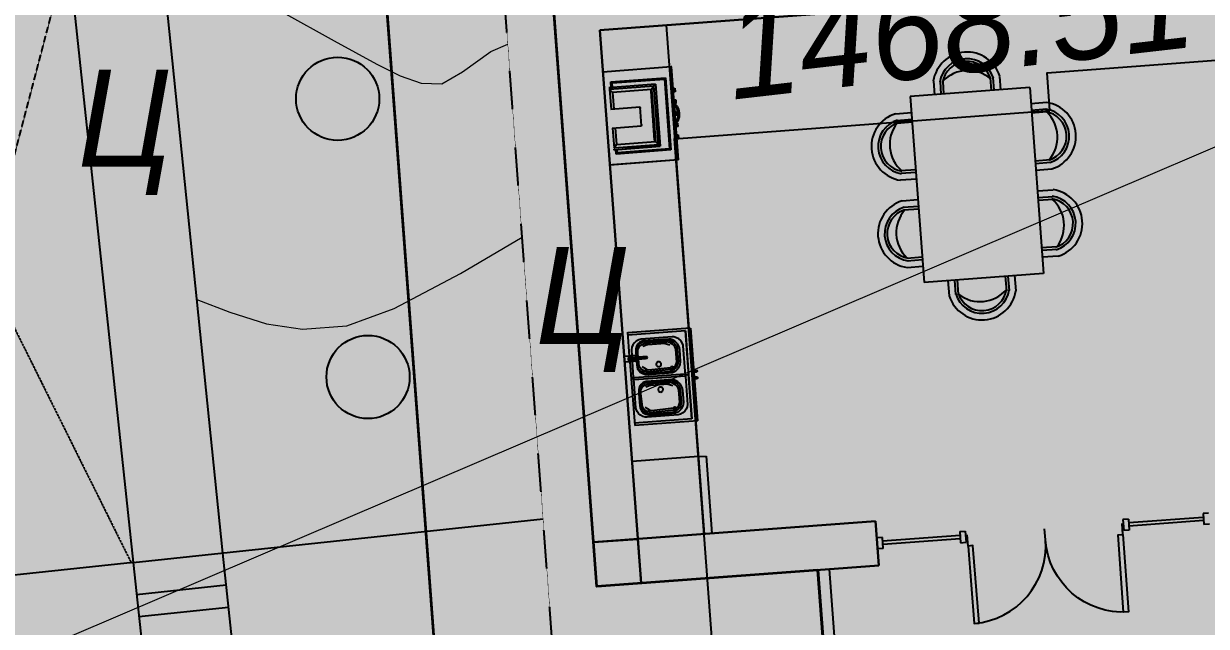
# Model space of a CAD drawing. Header units: millimetres. Extents: x 474337 to 1180020, y 4124662 to 4776603.
# Drawn here: x 732089 to 742755, y 4305724 to 4311157 of the extents above; entities that cross this region are included whole.
import ezdxf

# ---------------------------------------------------------------- set-up
doc = ezdxf.new("R2010")
doc.units = ezdxf.units.MM
doc.header["$PDMODE"] = 32
doc.header["$PDSIZE"] = 0.33
for name, pattern in [('Д_ТРОТ_ТРУБА', [3, 1.5, -1.5]), ('ДОРОГИ_СТРОЯЩ', [9, 8, -1]), ('НАВЕС_ОПОРЫ', [3, 2, -1])]:
    doc.linetypes.add(name, pattern=pattern)
for name, color, linetype in [('(004) Точки рельефа', 7, 'Continuous'), ('(007) Здания', 7, 'Continuous'), ('(025) Дорога', 7, 'Continuous'), ('(031) Горизонтали', 42, 'Continuous'), ('(038) Деревья', 7, 'Continuous'), ('Furniture', 43, 'Continuous')]:
    doc.layers.add(name, color=color, linetype=linetype)
doc.styles.add('BM-431', font='')
doc.styles.add('D-431', font='')
doc.styles.get('BM-431').set_extended_font_data('Bm431', italic=True)
doc.styles.get('D-431').set_extended_font_data('D431', italic=True)
doc.linetypes.add('FENCELINE1', pattern='A,0.25,-0.1,[133,ltypeshp.shx,S=0.1,R=0,X=-0.1,Y=0],-0.1,1', length=1.45)

# ---------------------------------------------------------------- blocks, each defined once
blk = doc.blocks.new('d')
at = {"layer": '(038) Деревья'}
blk.add_ellipse((0, 0), major_axis=(0.265, 0.265), ratio=1, start_param=5.497787, end_param=11.780972, dxfattribs=at)
blk = doc.blocks.new('5261')
for p, q in [((-218216, -131227), (-218216, -131348)), ((-218156, -131234), (-218156, -131348)), ((-218132, -131234), (-218132, -131348)), ((-217700, -131348), (-217700, -131234)), ((-217676, -131348), (-217676, -131234)), ((-217616, -131348), (-217616, -131227)), ((-217354, -131348), (-218434, -131348)), ((-218434, -131348), (-218434, -133028)), ((-217354, -131348), (-217354, -133028)), ((-218578, -131494), (-218434, -131494)), ((-217210, -131494), (-217354, -131494)), ((-218571, -131554), (-218434, -131554)), ((-218571, -131578), (-218434, -131578)), ((-217217, -131554), (-217354, -131554)), ((-217217, -131578), (-217354, -131578)), ((-218434, -132010), (-218571, -132010)), ((-218434, -132034), (-218571, -132034)), ((-217354, -132010), (-217217, -132010)), ((-217354, -132034), (-217217, -132034)), ((-218434, -132094), (-218578, -132094)), ((-217354, -132094), (-217210, -132094)), ((-218434, -132282), (-218578, -132282)), ((-218434, -132342), (-218571, -132342)), ((-218434, -132366), (-218571, -132366)), ((-217354, -132282), (-217210, -132282)), ((-217354, -132342), (-217217, -132342)), ((-217354, -132366), (-217217, -132366)), ((-218578, -132882), (-218434, -132882)), ((-218571, -132798), (-218434, -132798)), ((-218571, -132822), (-218434, -132822)), ((-217217, -132798), (-217354, -132798)), ((-217217, -132822), (-217354, -132822)), ((-217210, -132882), (-217354, -132882)), ((-217354, -133028), (-218434, -133028)), ((-218216, -133166), (-218216, -133028)), ((-218156, -133159), (-218156, -133028)), ((-218132, -133159), (-218132, -133028)), ((-217700, -133028), (-217700, -133159)), ((-217676, -133028), (-217676, -133159)), ((-217616, -133028), (-217616, -133166))]:
    blk.add_line(p, q)
for centre, radius, start, end in [((-217916, -131294), 308, 12.6804, 167.3196), ((-217916, -131294), 248, 12.6804, 167.3196), ((-217916, -131294), 224, 12.6804, 167.3196), ((-217921, -131466), 314, 44.7674, 132.222), ((-218510, -131794), 308, 102.6804, 257.3196), ((-217278, -131794), 308, 282.6804, 77.3196), ((-218510, -131794), 248, 102.6804, 257.3196), ((-218510, -131794), 224, 102.6804, 257.3196), ((-218338, -131789), 314, 137.778, 225.2326), ((-217278, -131794), 224, 282.6804, 77.3196), ((-217450, -131789), 314, 314.7674, 42.222), ((-217278, -131794), 248, 282.6804, 77.3196), ((-218510, -132582), 308, 102.6804, 257.3196), ((-218510, -132582), 248, 102.6804, 257.3196), ((-218510, -132582), 224, 102.6804, 257.3196), ((-218338, -132587), 314, 134.7674, 222.222), ((-217450, -132587), 314, 317.778, 45.2326), ((-217278, -132582), 224, 282.6804, 77.3196), ((-217278, -132582), 248, 282.6804, 77.3196), ((-217278, -132582), 308, 282.6804, 77.3196), ((-217916, -133098), 308, 192.6804, 347.3196), ((-217916, -133098), 248, 192.6804, 347.3196), ((-217916, -133098), 224, 192.6804, 347.3196), ((-217921, -132926), 314, 227.778, 315.2326)]:
    blk.add_arc(centre, radius, start, end)
blk = doc.blocks.new('KN')
for p, q in [((17419, 24753), (17392, 24743)), ((17452, 24757), (17419, 24753)), ((17452, 24746), (17427, 24743)), ((17485, 24753), (17452, 24757)), ((17477, 24743), (17452, 24746)), ((17512, 24743), (17485, 24753)), ((17031, 24717), (17031, 24718)), ((17032, 24717), (17032, 24712)), ((17032, 24712), (17032, 24095)), ((17126, 24158), (17126, 24653)), ((17126, 24653), (17778, 24653)), ((17136, 24169), (17136, 24642)), ((17136, 24642), (17768, 24642)), ((17226, 24718), (17226, 24730)), ((17226, 24730), (17258, 24730)), ((17231, 24730), (17231, 24718)), ((17242, 24730), (17242, 24718)), ((17253, 24730), (17253, 24718)), ((17258, 24730), (17258, 24718)), ((17331, 24718), (17331, 24730)), ((17331, 24730), (17363, 24730)), ((17336, 24730), (17336, 24718)), ((17347, 24730), (17347, 24718)), ((17358, 24730), (17358, 24718)), ((17363, 24730), (17363, 24718)), ((17375, 24728), (17372, 24718)), ((17392, 24743), (17375, 24728)), ((17390, 24725), (17386, 24718)), ((17405, 24736), (17390, 24725)), ((17427, 24743), (17405, 24736)), ((17436, 24718), (17436, 24730)), ((17436, 24730), (17468, 24730)), ((17441, 24730), (17441, 24718)), ((17452, 24730), (17452, 24718)), ((17463, 24730), (17463, 24718)), ((17468, 24730), (17468, 24718)), ((17499, 24736), (17477, 24743)), ((17515, 24725), (17499, 24736)), ((17530, 24728), (17512, 24743)), ((17519, 24718), (17515, 24725)), ((17530, 24728), (17532, 24718)), ((17542, 24718), (17542, 24730)), ((17542, 24730), (17573, 24730)), ((17546, 24730), (17546, 24718)), ((17557, 24730), (17557, 24718)), ((17569, 24730), (17569, 24718)), ((17573, 24730), (17573, 24718)), ((17647, 24718), (17647, 24730)), ((17647, 24730), (17679, 24730)), ((17652, 24730), (17652, 24718)), ((17663, 24730), (17663, 24718)), ((17674, 24730), (17674, 24718)), ((17679, 24730), (17679, 24718)), ((17768, 24642), (17768, 24169)), ((17778, 24653), (17778, 24158)), ((17873, 24714), (17873, 24095)), ((17873, 24712), (17873, 24119)), ((17177, 24558), (17177, 24138)), ((17190, 24544), (17177, 24558)), ((17177, 24558), (17737, 24558)), ((17190, 24143), (17190, 24544)), ((17190, 24544), (17222, 24520)), ((17724, 24544), (17190, 24544)), ((17692, 24520), (17724, 24544)), ((17737, 24558), (17724, 24544)), ((17724, 24544), (17724, 24143)), ((17737, 24139), (17737, 24558)), ((17737, 24558), (17737, 24240)), ((17222, 24520), (17222, 24167)), ((17235, 24514), (17222, 24520)), ((17222, 24520), (17692, 24520)), ((17678, 24514), (17235, 24514)), ((17692, 24520), (17678, 24514)), ((17692, 24167), (17692, 24520)), ((17387, 24412), (17373, 24402)), ((17373, 24402), (17373, 24139)), ((17373, 24402), (17542, 24402)), ((17542, 24402), (17528, 24412)), ((17542, 24139), (17542, 24402)), ((17177, 24158), (17126, 24158)), ((17177, 24169), (17136, 24169)), ((17177, 24139), (17181, 24142)), ((17188, 24142), (17190, 24143)), ((17222, 24167), (17190, 24143)), ((17190, 24143), (17373, 24143)), ((17222, 24167), (17373, 24167)), ((17542, 24167), (17692, 24167)), ((17542, 24143), (17724, 24143)), ((17724, 24143), (17692, 24167)), ((17724, 24143), (17726, 24142)), ((17733, 24142), (17737, 24139)), ((17768, 24169), (17737, 24169)), ((17778, 24158), (17737, 24158))]:
    blk.add_line(p, q)
blk.add_lwpolyline([(17873, 24714), (17032, 24714)])
blk = doc.blocks.new('KB5K7J')
for p, q in [((19599, 24714), (18763, 24714)), ((18763, 24707), (18763, 24143)), ((18783, 24662), (18783, 24143)), ((18783, 24662), (19181, 24662)), ((19190, 24662), (18783, 24662)), ((19141, 24735), (19143, 24738)), ((19142, 24732), (19141, 24735)), ((19142, 24723), (19142, 24732)), ((19142, 24723), (19144, 24725)), ((19143, 24714), (19142, 24723)), ((19143, 24738), (19146, 24740)), ((19144, 24725), (19143, 24734)), ((19147, 24726), (19144, 24725)), ((19144, 24725), (19144, 24714)), ((19146, 24740), (19151, 24740)), ((19147, 24714), (19147, 24726)), ((19151, 24740), (19155, 24740)), ((19151, 24726), (19151, 24714)), ((19154, 24714), (19155, 24726)), ((19155, 24740), (19159, 24738)), ((19155, 24726), (19158, 24725)), ((19158, 24725), (19157, 24714)), ((19158, 24725), (19158, 24734)), ((19159, 24723), (19158, 24725)), ((19159, 24723), (19158, 24714)), ((19159, 24738), (19160, 24735)), ((19160, 24732), (19159, 24723)), ((19160, 24735), (19160, 24732)), ((19578, 24662), (19171, 24662)), ((19180, 24662), (19578, 24662)), ((19181, 24662), (19181, 24630)), ((19203, 24735), (19204, 24738)), ((19203, 24732), (19203, 24735)), ((19204, 24723), (19203, 24732)), ((19204, 24738), (19207, 24740)), ((19205, 24725), (19204, 24734)), ((19204, 24723), (19205, 24725)), ((19204, 24714), (19204, 24723)), ((19208, 24726), (19205, 24725)), ((19205, 24725), (19205, 24714)), ((19207, 24740), (19212, 24740)), ((19208, 24714), (19208, 24726)), ((19212, 24740), (19216, 24740)), ((19212, 24726), (19212, 24714)), ((19215, 24714), (19216, 24726)), ((19216, 24740), (19220, 24738)), ((19216, 24726), (19219, 24725)), ((19219, 24725), (19218, 24714)), ((19219, 24725), (19220, 24734)), ((19220, 24723), (19219, 24725)), ((19220, 24723), (19219, 24714)), ((19220, 24738), (19221, 24735)), ((19221, 24732), (19220, 24723)), ((19221, 24735), (19221, 24732)), ((19578, 24662), (19578, 24143)), ((19599, 24714), (19599, 24143)), ((18830, 24555), (18828, 24540)), ((18828, 24540), (18828, 24259)), ((18838, 24578), (18830, 24555)), ((18851, 24598), (18838, 24578)), ((18867, 24614), (18851, 24598)), ((18855, 24540), (18852, 24532)), ((18859, 24547), (18855, 24540)), ((18869, 24561), (18859, 24547)), ((18887, 24626), (18867, 24614)), ((18893, 24583), (18869, 24561)), ((18883, 24550), (18869, 24531)), ((18894, 24538), (18878, 24515)), ((18889, 24555), (18883, 24550)), ((18909, 24632), (18887, 24626)), ((18894, 24560), (18889, 24555)), ((18922, 24596), (18893, 24583)), ((18901, 24565), (18894, 24560)), ((18916, 24556), (18894, 24538)), ((18907, 24569), (18901, 24565)), ((18914, 24572), (18907, 24569)), ((18916, 24633), (18909, 24632)), ((18935, 24579), (18914, 24572)), ((19181, 24633), (18916, 24633)), ((18942, 24565), (18916, 24556)), ((18929, 24598), (18922, 24596)), ((18949, 24599), (18929, 24598)), ((18943, 24580), (18935, 24579)), ((19057, 24564), (18942, 24565)), ((19050, 24580), (18943, 24580)), ((19055, 24599), (18949, 24599)), ((19072, 24576), (19050, 24580)), ((19086, 24592), (19055, 24599)), ((19083, 24553), (19057, 24564)), ((19093, 24566), (19072, 24576)), ((19104, 24534), (19083, 24553)), ((19114, 24574), (19086, 24592)), ((19105, 24557), (19093, 24566)), ((19104, 24534), (19094, 24515)), ((19119, 24509), (19104, 24534)), ((19120, 24539), (19105, 24557)), ((19135, 24548), (19114, 24574)), ((19131, 24518), (19120, 24539)), ((19147, 24517), (19135, 24548)), ((19171, 24630), (19171, 24169)), ((19180, 24633), (19194, 24633)), ((19190, 24630), (19190, 24169)), ((19194, 24633), (19445, 24633)), ((19222, 24540), (19219, 24532)), ((19226, 24547), (19222, 24540)), ((19236, 24561), (19226, 24547)), ((19231, 24554), (19231, 24554)), ((19260, 24583), (19236, 24561)), ((19250, 24550), (19236, 24531)), ((19261, 24538), (19245, 24515)), ((19256, 24555), (19250, 24550)), ((19262, 24560), (19256, 24555)), ((19289, 24596), (19260, 24583)), ((19284, 24556), (19261, 24538)), ((19268, 24565), (19262, 24560)), ((19274, 24569), (19268, 24565)), ((19281, 24572), (19274, 24569)), ((19303, 24579), (19281, 24572)), ((19310, 24565), (19284, 24556)), ((19297, 24598), (19289, 24596)), ((19316, 24599), (19297, 24598)), ((19310, 24580), (19303, 24579)), ((19417, 24580), (19310, 24580)), ((19424, 24564), (19310, 24565)), ((19422, 24599), (19316, 24599)), ((19439, 24576), (19417, 24580)), ((19454, 24592), (19422, 24599)), ((19450, 24553), (19424, 24564)), ((19460, 24566), (19439, 24576)), ((19445, 24633), (19467, 24628)), ((19472, 24534), (19450, 24553)), ((19481, 24574), (19454, 24592)), ((19472, 24557), (19460, 24566)), ((19472, 24534), (19461, 24515)), ((19467, 24628), (19487, 24618)), ((19488, 24539), (19472, 24557)), ((19486, 24509), (19472, 24534)), ((19502, 24548), (19481, 24574)), ((19487, 24618), (19505, 24603)), ((19498, 24518), (19488, 24539)), ((19514, 24517), (19502, 24548)), ((19505, 24603), (19519, 24584)), ((19519, 24584), (19529, 24563)), ((19529, 24563), (19533, 24540)), ((19533, 24540), (19533, 24259)), ((18845, 24508), (18844, 24367)), ((18849, 24524), (18845, 24508)), ((18852, 24532), (18849, 24524)), ((18860, 24510), (18855, 24487)), ((18855, 24487), (18855, 24412)), ((18869, 24531), (18860, 24510)), ((18869, 24487), (18867, 24291)), ((18878, 24515), (18869, 24487)), ((18869, 24487), (18884, 24471)), ((18884, 24471), (18899, 24514)), ((18884, 24471), (18884, 24315)), ((19094, 24515), (19090, 24520)), ((19094, 24515), (19098, 24509)), ((19098, 24509), (19101, 24503)), ((19101, 24503), (19119, 24509)), ((19109, 24308), (19101, 24503)), ((19124, 24291), (19119, 24509)), ((19137, 24495), (19131, 24518)), ((19138, 24487), (19137, 24495)), ((19138, 24291), (19138, 24487)), ((19149, 24334), (19147, 24517)), ((19212, 24508), (19211, 24367)), ((19216, 24524), (19212, 24508)), ((19219, 24532), (19216, 24524)), ((19227, 24510), (19222, 24487)), ((19222, 24487), (19222, 24412)), ((19236, 24531), (19227, 24510)), ((19236, 24487), (19235, 24291)), ((19245, 24515), (19236, 24487)), ((19236, 24487), (19251, 24471)), ((19251, 24471), (19267, 24514)), ((19251, 24471), (19251, 24315)), ((19461, 24515), (19457, 24520)), ((19461, 24515), (19465, 24509)), ((19465, 24509), (19468, 24503)), ((19468, 24503), (19486, 24509)), ((19476, 24308), (19468, 24503)), ((19492, 24291), (19486, 24509)), ((19504, 24495), (19498, 24518)), ((19505, 24487), (19504, 24495)), ((19505, 24291), (19505, 24487)), ((19516, 24334), (19514, 24517)), ((18844, 24367), (18844, 24274)), ((18855, 24412), (18854, 24291)), ((19046, 24412), (19043, 24406)), ((19043, 24406), (19043, 24400)), ((19043, 24400), (19043, 24394)), ((19043, 24394), (19046, 24388)), ((19049, 24417), (19046, 24412)), ((19046, 24388), (19049, 24384)), ((19054, 24420), (19049, 24417)), ((19049, 24384), (19054, 24380)), ((19059, 24423), (19054, 24420)), ((19054, 24380), (19059, 24377)), ((19065, 24423), (19059, 24423)), ((19059, 24377), (19065, 24377)), ((19070, 24423), (19065, 24423)), ((19065, 24377), (19070, 24377)), ((19076, 24420), (19070, 24423)), ((19070, 24377), (19076, 24380)), ((19080, 24417), (19076, 24420)), ((19076, 24380), (19080, 24384)), ((19084, 24412), (19080, 24417)), ((19080, 24384), (19084, 24388)), ((19086, 24406), (19084, 24412)), ((19084, 24388), (19086, 24394)), ((19087, 24400), (19086, 24406)), ((19086, 24394), (19087, 24400)), ((19149, 24301), (19149, 24334)), ((19211, 24343), (19210, 24345)), ((19211, 24367), (19212, 24274)), ((19222, 24412), (19221, 24291)), ((19273, 24406), (19272, 24400)), ((19272, 24400), (19273, 24394)), ((19275, 24412), (19273, 24406)), ((19273, 24394), (19275, 24388)), ((19278, 24417), (19275, 24412)), ((19275, 24388), (19278, 24384)), ((19283, 24420), (19278, 24417)), ((19278, 24384), (19283, 24380)), ((19288, 24423), (19283, 24420)), ((19283, 24380), (19288, 24377)), ((19294, 24423), (19288, 24423)), ((19288, 24377), (19294, 24377)), ((19300, 24423), (19294, 24423)), ((19294, 24377), (19300, 24377)), ((19305, 24420), (19300, 24423)), ((19300, 24377), (19305, 24380)), ((19310, 24417), (19305, 24420)), ((19305, 24380), (19310, 24384)), ((19313, 24412), (19310, 24417)), ((19310, 24384), (19313, 24388)), ((19315, 24406), (19313, 24412)), ((19313, 24388), (19315, 24394)), ((19316, 24400), (19315, 24406)), ((19315, 24394), (19316, 24400)), ((19516, 24301), (19516, 24334)), ((18828, 24259), (18833, 24236)), ((18833, 24236), (18843, 24214)), ((18843, 24214), (18856, 24196)), ((18844, 24274), (18853, 24249)), ((18853, 24249), (18857, 24241)), ((18854, 24291), (18855, 24274)), ((18855, 24274), (18860, 24258)), ((18857, 24241), (18868, 24227)), ((18860, 24258), (18867, 24243)), ((18867, 24291), (18883, 24308)), ((18875, 24261), (18867, 24291)), ((18867, 24243), (18877, 24230)), ((18868, 24227), (18888, 24211)), ((18894, 24237), (18875, 24261)), ((18877, 24230), (18890, 24220)), ((18884, 24315), (18883, 24308)), ((18883, 24308), (18894, 24268)), ((18890, 24220), (18896, 24215)), ((18920, 24222), (18894, 24237)), ((18896, 24215), (18911, 24209)), ((18950, 24220), (18920, 24222)), ((18989, 24221), (18950, 24220)), ((18972, 24217), (18972, 24095)), ((18973, 24217), (18972, 24217)), ((18989, 24217), (18973, 24217)), ((18991, 24301), (18989, 24294)), ((18989, 24294), (18989, 24273)), ((18989, 24273), (18989, 24262)), ((18989, 24262), (18989, 24235)), ((18989, 24235), (18989, 24220)), ((18989, 24220), (18989, 24205)), ((18997, 24303), (18991, 24301)), ((18991, 24301), (18991, 24287)), ((18991, 24287), (18991, 24278)), ((18991, 24278), (18991, 24252)), ((18991, 24252), (18991, 24237)), ((18991, 24237), (18991, 24221)), ((18991, 24221), (18991, 24205)), ((18997, 24303), (18997, 24290)), ((19003, 24301), (18997, 24303)), ((18997, 24290), (18997, 24279)), ((18997, 24279), (18997, 24253)), ((18997, 24253), (18997, 24237)), ((18997, 24237), (18997, 24221)), ((18997, 24221), (18997, 24204)), ((19003, 24301), (19006, 24294)), ((19003, 24287), (19003, 24301)), ((19004, 24278), (19003, 24287)), ((19004, 24252), (19004, 24278)), ((19004, 24237), (19004, 24252)), ((19004, 24221), (19004, 24237)), ((19004, 24205), (19004, 24221)), ((19006, 24294), (19006, 24282)), ((19006, 24282), (19006, 24273)), ((19006, 24273), (19006, 24249)), ((19006, 24249), (19006, 24235)), ((19006, 24235), (19006, 24220)), ((19072, 24224), (19006, 24222)), ((19006, 24220), (19006, 24205)), ((19006, 24217), (19010, 24217)), ((19010, 24217), (19016, 24217)), ((19016, 24217), (19020, 24217)), ((19020, 24217), (19022, 24217)), ((19022, 24217), (19023, 24217)), ((19023, 24217), (19023, 24095)), ((19097, 24239), (19072, 24224)), ((19073, 24208), (19088, 24213)), ((19105, 24288), (19078, 24250)), ((19080, 24204), (19103, 24213)), ((19088, 24213), (19101, 24221)), ((19115, 24262), (19097, 24239)), ((19101, 24221), (19114, 24232)), ((19103, 24213), (19123, 24229)), ((19103, 24212), (19104, 24214)), ((19104, 24214), (19103, 24212)), ((19105, 24288), (19109, 24308)), ((19115, 24262), (19105, 24288)), ((19114, 24232), (19123, 24245)), ((19124, 24291), (19115, 24262)), ((19123, 24245), (19131, 24259)), ((19123, 24229), (19138, 24250)), ((19131, 24259), (19136, 24275)), ((19136, 24275), (19138, 24291)), ((19138, 24250), (19147, 24275)), ((19147, 24275), (19149, 24292)), ((19149, 24292), (19149, 24301)), ((19212, 24274), (19220, 24249)), ((19220, 24249), (19224, 24241)), ((19221, 24291), (19223, 24274)), ((19223, 24274), (19227, 24258)), ((19224, 24241), (19235, 24227)), ((19227, 24258), (19234, 24243)), ((19234, 24243), (19245, 24230)), ((19235, 24291), (19251, 24308)), ((19243, 24261), (19235, 24291)), ((19235, 24227), (19255, 24211)), ((19261, 24237), (19243, 24261)), ((19245, 24230), (19257, 24220)), ((19251, 24315), (19251, 24308)), ((19251, 24308), (19261, 24268)), ((19257, 24220), (19264, 24215)), ((19287, 24222), (19261, 24237)), ((19264, 24215), (19294, 24206)), ((19317, 24220), (19287, 24222)), ((19439, 24224), (19317, 24220)), ((19464, 24239), (19439, 24224)), ((19440, 24208), (19455, 24213)), ((19473, 24288), (19446, 24250)), ((19447, 24204), (19470, 24213)), ((19455, 24213), (19469, 24221)), ((19483, 24262), (19464, 24239)), ((19469, 24221), (19481, 24232)), ((19470, 24213), (19490, 24229)), ((19473, 24288), (19476, 24308)), ((19483, 24262), (19473, 24288)), ((19481, 24232), (19491, 24245)), ((19492, 24291), (19483, 24262)), ((19490, 24229), (19505, 24250)), ((19491, 24245), (19498, 24259)), ((19498, 24259), (19503, 24275)), ((19503, 24275), (19505, 24291)), ((19505, 24250), (19514, 24275)), ((19523, 24221), (19511, 24201)), ((19514, 24275), (19516, 24292)), ((19516, 24292), (19516, 24301)), ((19531, 24243), (19523, 24221)), ((19533, 24259), (19531, 24243)), ((18972, 24143), (18757, 24143)), ((18856, 24196), (18874, 24181)), ((18874, 24181), (18894, 24171)), ((18888, 24211), (18912, 24203)), ((18894, 24171), (18916, 24165)), ((18911, 24209), (18927, 24206)), ((18912, 24203), (18951, 24202)), ((18916, 24165), (18972, 24165)), ((18927, 24206), (18943, 24206)), ((18943, 24206), (18972, 24206)), ((18951, 24202), (18972, 24202)), ((18977, 24137), (18976, 24131)), ((18979, 24142), (18977, 24137)), ((18982, 24146), (18979, 24142)), ((18987, 24150), (18982, 24146)), ((18989, 24150), (18987, 24150)), ((18989, 24205), (18989, 24190)), ((18989, 24190), (18989, 24164)), ((18989, 24164), (18989, 24152)), ((18989, 24152), (18989, 24131)), ((18991, 24205), (18991, 24189)), ((18991, 24189), (18991, 24174)), ((18991, 24174), (18991, 24160)), ((18991, 24160), (18991, 24148)), ((18991, 24148), (18991, 24125)), ((18997, 24204), (18997, 24188)), ((18997, 24188), (18997, 24173)), ((18997, 24173), (18997, 24158)), ((18997, 24158), (18998, 24146)), ((18998, 24146), (18998, 24122)), ((19004, 24189), (19004, 24205)), ((19004, 24174), (19004, 24189)), ((19004, 24160), (19004, 24174)), ((19004, 24148), (19004, 24160)), ((19004, 24125), (19004, 24148)), ((19006, 24205), (19006, 24190)), ((19006, 24190), (19006, 24176)), ((19006, 24176), (19006, 24164)), ((19006, 24164), (19006, 24152)), ((19006, 24152), (19006, 24131)), ((19008, 24150), (19006, 24150)), ((19013, 24146), (19008, 24150)), ((19016, 24142), (19013, 24146)), ((19018, 24137), (19016, 24142)), ((19019, 24131), (19018, 24137)), ((19023, 24206), (19057, 24206)), ((19023, 24202), (19055, 24202)), ((19167, 24165), (19023, 24165)), ((19023, 24143), (19599, 24143)), ((19055, 24202), (19080, 24204)), ((19057, 24206), (19073, 24208)), ((19092, 24209), (19096, 24210)), ((19093, 24209), (19092, 24209)), ((19096, 24210), (19093, 24209)), ((19097, 24210), (19096, 24210)), ((19102, 24212), (19097, 24210)), ((19103, 24212), (19102, 24212)), ((19181, 24165), (19167, 24165)), ((19180, 24165), (19180, 24169)), ((19180, 24165), (19180, 24143)), ((19445, 24165), (19180, 24165)), ((19181, 24169), (19181, 24165)), ((19255, 24211), (19279, 24203)), ((19279, 24203), (19318, 24202)), ((19294, 24206), (19310, 24206)), ((19310, 24206), (19425, 24206)), ((19318, 24202), (19422, 24202)), ((19422, 24202), (19447, 24204)), ((19425, 24206), (19440, 24208)), ((19453, 24166), (19445, 24165)), ((19474, 24173), (19453, 24166)), ((19494, 24185), (19474, 24173)), ((19511, 24201), (19494, 24185))]:
    blk.add_line(p, q)
blk = doc.blocks.new('*U136')
for p, q in [((-700, 0), (-700, -100)), ((0, 0), (0, -100))]:
    blk.add_line(p, q)
blk.add_lwpolyline([(0, 0), (0, 700), (-43.75, 700), (-43.75, 0)], close=True)
blk.add_arc((0, 0), 700, 90, 180)
blk = doc.blocks.new('ftsriukj')
h = blk.add_hatch(color=256)
h.dxf.hatch_style = 1
h.paths.add_polyline_path([(-8600, 5000), (-9000, 5000), (-9000, 4800), (-8600, 4800)])
h.paths.add_polyline_path([(-8800, 4800), (-9000, 4800), (-9000, 4600), (-8800, 4600)])
h.paths.add_polyline_path([(-8600, 4800), (-8800, 4800), (-8800, 4600), (-8600, 4600)])
at = {"lineweight": 30}
for p, q in [((-9000, 4600), (-9000, 10530)), ((-8600, 4600), (-8600, 9600)), ((-8600, 9600), (-3000, 9600)), ((-6450, 5000), (-9000, 5000)), ((-6450, 5000), (-6450, 4600)), ((-6450, 4600), (-9000, 4600))]:
    blk.add_line(p, q, dxfattribs=at)
for p, q in [((-8000, 9600), (-8000, 5000)), ((-8000, 5700), (-8600, 5700)), ((-8000, 5700), (-7930, 5700)), ((-7930, 5700), (-7930, 5000)), ((-6450, 5000), (-6850, 5000)), ((-6400, 4850), (-6450, 4850)), ((-6400, 4750), (-6400, 4850)), ((-5700, 4815), (-6400, 4815)), ((-5700, 4850), (-5700, 4750)), ((-5700, 4850), (-5650, 4850)), ((-5650, 4850), (-5650, 4750)), ((-4175, 4850), (-4225, 4850)), ((-4225, 4850), (-4225, 4750)), ((-4175, 4850), (-4175, 4750)), ((-3500, 4815), (-4175, 4815)), ((-3450, 4850), (-3500, 4850)), ((-3500, 4850), (-3500, 4750)), ((-6400, 4750), (-6450, 4750)), ((-5700, 4785), (-6400, 4785)), ((-5700, 4750), (-5650, 4750)), ((-4175, 4750), (-4225, 4750)), ((-3500, 4785), (-4175, 4785)), ((-3450, 4750), (-3500, 4750)), ((-7000, 4600), (-7000, 600))]:
    blk.add_line(p, q)
at = {"linetype": 'FENCELINE1', "ltscale": 250}
blk.add_line((-6900, 4600), (-6900, 600), dxfattribs=at)
at = {"lineweight": 30}
blk.add_lwpolyline([(-9000, 5000), (-8600, 5000), (-8600, 4600), (-9000, 4600)], close=True, dxfattribs=at)
at = {"rotation": 270}
for name, p in [('KN', (-32695, 26253)), ('KB5K7J', (-32695, 25622))]:
    blk.add_blockref(name, p, dxfattribs=at)
at = {"color": 7}
blk.add_blockref('5261', (212581, 140143), dxfattribs=at)
at = {"layer": 'Furniture', "linetype": 'ByBlock', "rotation": 180.2350437355583}
blk.add_blockref('*U136', (-5635, 4715), dxfattribs=at)
at = {"layer": 'Furniture', "linetype": 'ByBlock', "xscale": -1, "rotation": 179.7649562644418}
blk.add_blockref('*U136', (-4235, 4715), dxfattribs=at)

msp = doc.modelspace()

# ---------------------------------------------------------------- hatches: boundary and pattern name
at = {"lineweight": 30, "true_color": 0xababab}
h = msp.add_hatch(color=253, dxfattribs=at)
h.dxf.hatch_style = 1
edge = h.paths.add_edge_path()
edge.add_arc((846630, 4561555), 73175, 338.95055, 346.7582, ccw=False)
edge.add_line((914922, 4535273), (911663, 4528011))
edge.add_arc((846808, 4561435), 72961, 318.90504, 332.73521, ccw=False)
edge.add_arc((899642, 4515568), 3000, 224.5229, 315.8135, ccw=False)
edge.add_line((897503, 4513464), (864463, 4551254))
edge.add_line((864463, 4551254), (860836, 4549325))
edge.add_line((860836, 4549325), (895608, 4509554))
edge.add_arc((893205, 4507758), 3000, -36.0724, 36.7572, ccw=False)
edge.add_line((895629, 4505992), (866171, 4470218))
edge.add_arc((864010, 4472299), 3000, 225.8075, 316.0821, ccw=False)
edge.add_line((861919, 4470148), (818734, 4519541))
edge.add_line((818734, 4519541), (818452, 4519193))
edge.add_line((818452, 4519193), (816394, 4516141))
edge.add_line((816394, 4516141), (860071, 4466185))
edge.add_arc((857596, 4464489), 3000, -32.4344, 34.4299, ccw=False)
edge.add_line((860128, 4462880), (845305, 4444879))
edge.add_arc((842989, 4446786), 3000, 225, 320.5299, ccw=False)
edge.add_line((840868, 4444664), (817571, 4467961))
edge.add_arc((816157, 4466547), 2000, 45, 105.7638)
edge.add_line((815614, 4468472), (810446, 4467013))
edge.add_line((810446, 4467013), (808272, 4474712))
edge.add_line((808272, 4474712), (794799, 4470909))
edge.add_line((794799, 4470909), (796972, 4463210))
edge.add_line((796972, 4463210), (797663, 4464444))
edge.add_line((797663, 4464444), (796033, 4470218))
edge.add_line((796033, 4470218), (807582, 4473478))
edge.add_line((807582, 4473478), (809212, 4467704))
edge.add_line((809212, 4467704), (797663, 4464444))
edge.add_line((797663, 4464444), (796972, 4463210))
edge.add_line((796972, 4463210), (752899, 4450768))
edge.add_line((752899, 4450768), (744213, 4442082))
edge.add_line((744213, 4442082), (810151, 4460695))
edge.add_line((810151, 4460695), (811102, 4457327))
edge.add_line((811102, 4457327), (813027, 4457870))
edge.add_line((813027, 4457870), (812076, 4461239))
edge.add_line((812076, 4461239), (813858, 4461742))
edge.add_arc((814402, 4459817), 2000, 45, 105.7638, ccw=False)
edge.add_line((815816, 4461231), (837447, 4439600))
edge.add_arc((835326, 4437479), 3000, -39.4701, 45, ccw=False)
edge.add_line((837641, 4435572), (825729, 4421106))
edge.add_line((825729, 4421106), (817128, 4418678))
edge.add_line((817128, 4418678), (813751, 4430643))
edge.add_line((813751, 4430643), (813489, 4430465))
edge.add_line((813489, 4430465), (810217, 4429542))
edge.add_line((810217, 4429542), (809782, 4431081))
edge.add_line((809782, 4431081), (794846, 4426865))
edge.add_line((794846, 4426865), (795368, 4425016))
edge.add_arc((793960, 4410569), 14516, 77.9187, 84.4334, ccw=False)
edge.add_line((796998, 4424763), (796697, 4425829))
edge.add_line((796697, 4425829), (809901, 4429556))
edge.add_line((809901, 4429556), (813077, 4418307))
edge.add_arc((813584, 4435582), 17282, 232.8228, 268.3162, ccw=False)
edge.add_arc((793960, 4410569), 14516, 50.7638, 84.4334)
edge.add_line((795368, 4425016), (795349, 4425010))
edge.add_line((795349, 4425010), (795386, 4424877))
edge.add_line((795386, 4424877), (792249, 4423992))
edge.add_line((792249, 4423992), (792241, 4424020))
edge.add_line((792241, 4424020), (788391, 4422934))
edge.add_line((788391, 4422934), (788399, 4422905))
edge.add_line((788399, 4422905), (785262, 4422019))
edge.add_line((785262, 4422019), (785224, 4422153))
edge.add_line((785224, 4422153), (785205, 4422147))
edge.add_arc((793960, 4410569), 14516, 127.0942, 160.7638)
edge.add_arc((764153, 4421628), 17282, 303.2114, 338.7046, ccw=False)
edge.add_line((773619, 4407169), (770443, 4418418))
edge.add_line((770443, 4418418), (783647, 4422145))
edge.add_line((783647, 4422145), (783948, 4421079))
edge.add_arc((793960, 4410569), 14516, 127.0942, 133.6088, ccw=False)
edge.add_line((785205, 4422147), (784683, 4423996))
edge.add_line((784683, 4423996), (760700, 4417226))
edge.add_line((760700, 4417226), (759885, 4420113))
edge.add_line((759885, 4420113), (757961, 4419570))
edge.add_line((757961, 4419570), (756222, 4425729))
edge.add_line((756222, 4425729), (758147, 4426273))
edge.add_line((758147, 4426273), (756625, 4431662))
edge.add_line((756625, 4431662), (754701, 4431119))
edge.add_line((754701, 4431119), (752962, 4437278))
edge.add_line((752962, 4437278), (754887, 4437821))
edge.add_line((754887, 4437821), (754343, 4439746))
edge.add_line((754343, 4439746), (757760, 4440711))
edge.add_line((757760, 4440711), (757040, 4443261))
edge.add_line((757040, 4443261), (762429, 4444782))
edge.add_line((762429, 4444782), (763149, 4442232))
edge.add_line((763149, 4442232), (812472, 4456155))
edge.add_line((812472, 4456155), (813246, 4453412))
edge.add_line((813246, 4453412), (815796, 4454132))
edge.add_line((815796, 4454132), (816557, 4451438))
edge.add_line((816557, 4451438), (816846, 4451519))
edge.add_line((816846, 4451519), (817484, 4449257))
edge.add_line((817484, 4449257), (816570, 4448999))
edge.add_line((816570, 4448999), (818309, 4442840))
edge.add_line((818309, 4442840), (816384, 4442297))
edge.add_line((816384, 4442297), (818829, 4433635))
edge.add_line((818829, 4433635), (813054, 4432005))
edge.add_line((813054, 4432005), (813489, 4430465))
edge.add_line((813489, 4430465), (813751, 4430643))
edge.add_line((813751, 4430643), (822605, 4433142))
edge.add_line((822605, 4433142), (815433, 4458550))
edge.add_line((815433, 4458550), (811102, 4457327))
edge.add_line((811102, 4457327), (764185, 4444083))
edge.add_line((764185, 4444083), (763600, 4446152))
edge.add_line((763600, 4446152), (749983, 4442308))
edge.add_line((749983, 4442308), (757740, 4414832))
edge.add_line((757740, 4414832), (766594, 4417331))
edge.add_line((766594, 4417331), (769971, 4405366))
edge.add_line((769971, 4405366), (755467, 4401266))
edge.add_arc((757861, 4391958), 9611, 104.4217, 160.5835)
edge.add_line((748796, 4395153), (732354, 4346129))
edge.add_arc((729465, 4346937), 3000, 217.13, 344.3655, ccw=False)
edge.add_line((727073, 4345126), (704536, 4370904))
edge.add_line((704536, 4370904), (709806, 4375511))
edge.add_line((709806, 4375511), (707173, 4378522))
edge.add_line((707173, 4378522), (703409, 4375231))
edge.add_line((703409, 4375231), (700484, 4378577))
edge.add_line((700484, 4378577), (694461, 4373311))
edge.add_line((694461, 4373311), (698147, 4369095))
edge.add_line((698147, 4369095), (692877, 4364488))
edge.add_line((692877, 4364488), (695510, 4361477))
edge.add_line((695510, 4361477), (702286, 4367401))
edge.add_line((702286, 4367401), (726650, 4339533))
edge.add_arc((724261, 4337719), 3000, -25.6066, 37.2074, ccw=False)
edge.add_line((726966, 4336422), (703051, 4296775))
edge.add_arc((700608, 4298516), 3000, 284.004, 324.5226, ccw=False)
edge.add_arc((702314, 4289686), 6000, 99.4004, 114.7492)
edge.add_arc((698821, 4297970), 3000, 225.2666, 289.0719, ccw=False)
edge.add_line((696710, 4295839), (659800, 4338056))
edge.add_line((659800, 4338056), (662811, 4340688))
edge.add_line((662811, 4340688), (658354, 4345786))
edge.add_line((658354, 4345786), (652332, 4340521))
edge.add_line((652332, 4340521), (696718, 4289752))
edge.add_arc((694232, 4287990), 3047, -22.6604, 35.3267, ccw=False)
edge.add_line((697044, 4286817), (694123, 4282038))
edge.add_line((694123, 4282038), (683636, 4279308))
edge.add_line((683636, 4279308), (676831, 4275960))
edge.add_line((676831, 4275960), (665093, 4272980))
edge.add_line((665093, 4272980), (665247, 4271892))
edge.add_line((665247, 4271892), (652756, 4270586))
edge.add_line((652756, 4270586), (647043, 4269815))
edge.add_line((647043, 4269815), (646667, 4270703))
edge.add_line((646667, 4270703), (639481, 4269737))
edge.add_line((639481, 4269737), (640340, 4263755))
edge.add_line((640340, 4263755), (648547, 4264617))
edge.add_line((648547, 4264617), (669846, 4269535))
edge.add_line((669846, 4269535), (686295, 4271847))
edge.add_line((686295, 4271847), (694953, 4272300))
edge.add_line((694953, 4272300), (703359, 4278482))
edge.add_arc((704876, 4281071), 3000, 110.7792, 239.6422, ccw=False)
edge.add_arc((702314, 4289686), 6000, 284.4559, 323.9166)
edge.add_arc((709490, 4284259), 3000, 104.1085, 140.8735, ccw=False)
edge.add_line((708759, 4287168), (730309, 4291510))
edge.add_line((730309, 4291510), (737602, 4291510))
edge.add_line((737602, 4291510), (745207, 4292082))
edge.add_line((745207, 4292082), (744853, 4300533))
edge.add_line((744853, 4300533), (748184, 4300782))
edge.add_line((748184, 4300782), (748139, 4301380))
edge.add_line((748139, 4301380), (752527, 4301708))
edge.add_line((752527, 4301708), (752229, 4305697))
edge.add_line((752229, 4305697), (757215, 4306069))
edge.add_line((757215, 4306069), (756161, 4320184))
edge.add_line((756161, 4320184), (753169, 4319961))
edge.add_line((753169, 4319961), (751692, 4319595))
edge.add_line((751692, 4319595), (751785, 4318354))
edge.add_line((751785, 4318354), (754777, 4318577))
edge.add_line((754777, 4318577), (755560, 4308096))
edge.add_line((755560, 4308096), (752566, 4307873))
edge.add_line((752566, 4307873), (752616, 4307230))
edge.add_line((752616, 4307230), (750622, 4307081))
edge.add_line((750622, 4307081), (750920, 4303092))
edge.add_line((750920, 4303092), (746532, 4302764))
edge.add_line((746532, 4302764), (746577, 4302166))
edge.add_line((746577, 4302166), (743984, 4301972))
edge.add_line((743984, 4301972), (743939, 4302570))
edge.add_line((743939, 4302570), (739551, 4302242))
edge.add_line((739551, 4302242), (739253, 4306231))
edge.add_line((739253, 4306231), (737259, 4306082))
edge.add_line((737259, 4306082), (736335, 4318448))
edge.add_line((736335, 4318448), (742318, 4318895))
edge.add_line((742318, 4318895), (742281, 4319394))
edge.add_line((742281, 4319394), (742905, 4320443))
edge.add_line((742905, 4320443), (744899, 4320592))
edge.add_line((744899, 4320592), (745672, 4319647))
edge.add_line((745672, 4319647), (745709, 4319148))
edge.add_line((745709, 4319148), (751692, 4319595))
edge.add_line((751692, 4319595), (753169, 4319961))
edge.add_line((753169, 4319961), (753076, 4321203))
edge.add_line((753076, 4321203), (746725, 4320728))
edge.add_line((746725, 4320728), (745566, 4322146))
edge.add_line((745566, 4322146), (742014, 4321881))
edge.add_line((742014, 4321881), (741079, 4320306))
edge.add_line((741079, 4320306), (734727, 4319832))
edge.add_line((734727, 4319832), (736178, 4300410))
edge.add_line((736178, 4300410), (731830, 4300020))
edge.add_line((731830, 4300020), (732178, 4296180))
edge.add_line((732178, 4296180), (712868, 4292077))
edge.add_arc((712518, 4295056), 3000, 152.4555, 276.6998, ccw=False)
edge.add_line((709858, 4296443), (728947, 4328090))
edge.add_line((728947, 4328090), (737248, 4341852))
edge.add_line((737248, 4341852), (754628, 4393186))
edge.add_arc((757551, 4392511), 3000, 103.3857, 167.0003, ccw=False)
edge.add_line((756856, 4395429), (776555, 4400990))
edge.add_line((776555, 4400990), (778608, 4401569))
edge.add_line((778608, 4401569), (785073, 4403394))
edge.add_arc((793330, 4412799), 12516, 228.7168, 342.8108)
edge.add_line((805287, 4409101), (811751, 4410925))
edge.add_line((811751, 4410925), (813805, 4411505))
edge.add_line((813805, 4411505), (828712, 4415713))
edge.add_arc((829328, 4412777), 3000, 38.6211, 101.8582, ccw=False)
edge.add_line((831672, 4414650), (881499, 4357658))
edge.add_arc((879138, 4355808), 3000, -88.4843, 38.0734, ccw=False)
edge.add_line((879217, 4352809), (891486, 4356908))
edge.add_arc((889489, 4359147), 3000, 217.5619, 311.7461, ccw=False)
edge.add_line((887111, 4357318), (833941, 4418132))
edge.add_arc((836368, 4419896), 3000, 146.8801, 216.0119, ccw=False)
edge.add_line((833855, 4421535), (863339, 4457341))
edge.add_arc((865574, 4455339), 3000, 44.3167, 138.1476, ccw=False)
edge.add_line((867721, 4457435), (923483, 4393654))
edge.add_line((923483, 4393654), (925932, 4396930))
edge.add_line((925932, 4396930), (869568, 4461398))
edge.add_arc((871998, 4463158), 3000, 145.9955, 215.9097, ccw=False)
edge.add_line((869511, 4464836), (899025, 4500676))
edge.add_arc((901198, 4498608), 3000, 44.0403, 136.4148, ccw=False)
edge.add_line((903354, 4500694), (933899, 4465758))
edge.add_arc((931511, 4463941), 3000, 0.9579, 37.2764, ccw=False)
edge.add_line((934511, 4463991), (931120, 4398983))
edge.add_arc((928120, 4398983), 3000, -136.8264, 0, ccw=False)
edge.add_line((925932, 4396930), (923483, 4393654))
edge.add_arc((921083, 4391854), 3000, -38.3059, 36.865, ccw=False)
edge.add_line((923437, 4389995), (891486, 4356908))
edge.add_line((891486, 4356908), (879217, 4352809))
edge.add_line((879217, 4352809), (814888, 4352574))
edge.add_line((814888, 4352574), (813746, 4353711))
edge.add_line((813746, 4353711), (817312, 4357291))
edge.add_line((817312, 4357291), (816782, 4359168))
edge.add_line((816782, 4359168), (812542, 4354911))
edge.add_line((812542, 4354911), (810569, 4356876))
edge.add_line((810569, 4356876), (808967, 4356778))
edge.add_line((808967, 4356778), (813194, 4352568))
edge.add_line((813194, 4352568), (796664, 4352507))
edge.add_arc((796894, 4343510), 9000, 91.4667, 154.1763)
edge.add_line((788793, 4347431), (783940, 4335881))
edge.add_line((783940, 4335881), (772511, 4291780))
edge.add_arc((728781, 4294253), 43799, 325.1348, 356.7639, ccw=False)
edge.add_line((764719, 4269215), (758526, 4257901))
edge.add_line((758526, 4257901), (750513, 4251709))
edge.add_line((750513, 4251709), (749940, 4251152))
edge.add_line((749940, 4251152), (747140, 4251095))
edge.add_line((747140, 4251095), (741078, 4252609))
edge.add_line((741078, 4252609), (738521, 4253544))
edge.add_line((738521, 4253544), (734561, 4255492))
edge.add_line((734561, 4255492), (728743, 4260608))
edge.add_line((728743, 4260608), (731893, 4264483))
edge.add_line((731893, 4264483), (726481, 4268647))
edge.add_line((726481, 4268647), (726181, 4268299))
edge.add_line((726181, 4268299), (714482, 4278402))
edge.add_line((714482, 4278402), (710244, 4275551))
edge.add_line((710244, 4275551), (703359, 4278482))
edge.add_line((703359, 4278482), (694953, 4272300))
edge.add_line((694953, 4272300), (698655, 4271846))
edge.add_line((698655, 4271846), (700577, 4271258))
edge.add_line((700577, 4271258), (705283, 4268756))
edge.add_line((705283, 4268756), (725662, 4253949))
edge.add_line((725662, 4253949), (730039, 4249089))
edge.add_line((730039, 4249089), (733169, 4246730))
edge.add_line((733169, 4246730), (742012, 4244851))
edge.add_line((742012, 4244851), (746646, 4244199))
edge.add_line((746646, 4244199), (747370, 4244225))
edge.add_line((747370, 4244225), (761633, 4255247))
edge.add_line((761633, 4255247), (768126, 4267110))
edge.add_arc((728781, 4294253), 47799, 325.3989, 356.2796)
edge.add_line((776480, 4291151), (787739, 4334598))
edge.add_line((787739, 4334598), (792434, 4345769))
edge.add_arc((796894, 4343510), 5000, 91.8962, 153.1405, ccw=False)
edge.add_line((796729, 4348507), (889261, 4348846))
edge.add_line((889261, 4348846), (934962, 4396171))
edge.add_line((934962, 4396171), (940611, 4503952))
edge.add_arc((933611, 4503957), 7000, 359.9657, 395.1615)
edge.add_line((939334, 4507988), (937696, 4510161))
edge.add_line((937696, 4510161), (941689, 4513170))
edge.add_line((941689, 4513170), (934467, 4522754))
edge.add_line((934467, 4522754), (930474, 4519745))
edge.add_line((930474, 4519745), (926903, 4524484))
edge.add_line((926903, 4524484), (922525, 4523647))
edge.add_line((922525, 4523647), (936092, 4505642))
edge.add_arc((933611, 4503957), 3000, 1.5308, 34.1915, ccw=False)
edge.add_line((936610, 4504037), (935234, 4477793))
edge.add_arc((932269, 4478250), 3000, 224.1493, 351.2398, ccw=False)
edge.add_line((930117, 4476160), (905225, 4504632))
edge.add_arc((907637, 4506416), 3000, 141.5212, 216.4928, ccw=False)
edge.add_line((905288, 4508282), (917989, 4523706))
edge.add_arc((920231, 4521713), 3000, 40.1218, 138.3797, ccw=False)
edge.add_line((922525, 4523647), (926903, 4524484))
edge.add_arc((929486, 4526009), 3000, 136.9754, 210.5573, ccw=False)
edge.add_arc((922275, 4533630), 7500, 311.9949, 332.1855)
edge.add_line((928908, 4530131), (917859, 4544794))
at = {"lineweight": 30}
h = msp.add_hatch(color=74, dxfattribs=at)
h.dxf.hatch_style = 1
edge = h.paths.add_edge_path()
edge.add_line((791143, 4380058), (787513, 4392917))
edge.add_arc((793330, 4412799), 20716, 214.9498, 253.6907, ccw=False)
edge.add_line((776351, 4400932), (756617, 4395362))
edge.add_arc((757551, 4392511), 3000, 108.1418, 155.5912)
edge.add_line((754819, 4393751), (752012, 4385461))
edge.add_line((752012, 4385461), (763424, 4383523))
edge.add_line((763424, 4383523), (762064, 4384467))
edge.add_line((762064, 4384467), (762682, 4388109))
edge.add_line((762682, 4388109), (764278, 4388551))
edge.add_line((764278, 4388551), (780447, 4385806))
edge.add_line((780447, 4385806), (779325, 4379201))
edge.add_line((779325, 4379201), (781297, 4378866))
edge.add_line((781297, 4378866), (780184, 4372310))
edge.add_line((780184, 4372310), (779950, 4370930))
edge.add_line((779950, 4370930), (779372, 4367528))
edge.add_line((779372, 4367528), (775034, 4368265))
edge.add_line((775034, 4368265), (775101, 4368659))
edge.add_line((775101, 4368659), (764016, 4370541))
edge.add_line((764016, 4370541), (765040, 4376569))
edge.add_line((765040, 4376569), (763900, 4377360))
edge.add_line((763900, 4377360), (764234, 4379329))
edge.add_line((764234, 4379329), (750713, 4381624))
edge.add_line((750713, 4381624), (743444, 4360154))
edge.add_line((743444, 4360154), (759008, 4357511))
edge.add_line((759008, 4357511), (757647, 4358455))
edge.add_line((757647, 4358455), (758266, 4362097))
edge.add_line((758266, 4362097), (759862, 4362539))
edge.add_line((759862, 4362539), (776031, 4359794))
edge.add_line((776031, 4359794), (774909, 4353189))
edge.add_line((774909, 4353189), (776881, 4352854))
edge.add_line((776881, 4352854), (775768, 4346298))
edge.add_line((775768, 4346298), (775534, 4344918))
edge.add_line((775534, 4344918), (774956, 4341516))
edge.add_line((774956, 4341516), (770618, 4342253))
edge.add_line((770618, 4342253), (770685, 4342647))
edge.add_line((770685, 4342647), (759600, 4344529))
edge.add_line((759600, 4344529), (760624, 4350557))
edge.add_line((760624, 4350557), (759484, 4351348))
edge.add_line((759484, 4351348), (759818, 4353316))
edge.add_line((759818, 4353316), (742145, 4356317))
edge.add_line((742145, 4356317), (737248, 4341852))
edge.add_line((737248, 4341852), (709858, 4296443))
edge.add_arc((712518, 4295056), 3000, 152.4555, 276.6998)
edge.add_line((712868, 4292077), (732178, 4296180))
edge.add_line((732178, 4296180), (731830, 4300020))
edge.add_line((731830, 4300020), (736178, 4300410))
edge.add_line((736178, 4300410), (734727, 4319832))
edge.add_line((734727, 4319832), (741079, 4320306))
edge.add_line((741079, 4320306), (742014, 4321881))
edge.add_line((742014, 4321881), (745566, 4322146))
edge.add_line((745566, 4322146), (746725, 4320728))
edge.add_line((746725, 4320728), (753076, 4321203))
edge.add_line((753076, 4321203), (753169, 4319961))
edge.add_line((753169, 4319961), (756161, 4320184))
edge.add_line((756161, 4320184), (757215, 4306069))
edge.add_line((757215, 4306069), (752229, 4305697))
edge.add_line((752229, 4305697), (752527, 4301708))
edge.add_line((752527, 4301708), (748139, 4301380))
edge.add_line((748139, 4301380), (748184, 4300782))
edge.add_line((748184, 4300782), (744857, 4300533))
edge.add_line((744857, 4300533), (745208, 4292082))
edge.add_line((745208, 4292082), (746926, 4269947))
edge.add_line((746926, 4269947), (751349, 4269079))
edge.add_line((751349, 4269079), (753119, 4271029))
edge.add_line((753119, 4271029), (753932, 4274133))
edge.add_line((753932, 4274133), (753820, 4274189))
edge.add_line((753820, 4274189), (755767, 4280410))
edge.add_line((755767, 4280410), (762026, 4293875))
edge.add_line((762026, 4293875), (762927, 4294986))
edge.add_line((762927, 4294986), (763792, 4295462))
edge.add_line((763792, 4295462), (764488, 4295429))
edge.add_line((764488, 4295429), (767708, 4293450))
edge.add_line((767708, 4293450), (770598, 4290687))
edge.add_line((770598, 4290687), (770845, 4289929))
edge.add_line((770845, 4289929), (772277, 4289102))
edge.add_line((772277, 4289102), (772511, 4291780))
edge.add_line((772511, 4291780), (779230, 4317708))
edge.add_line((779230, 4317708), (783940, 4335881))
edge.add_line((783940, 4335881), (788793, 4347431))
edge.add_arc((796894, 4343510), 9000, 91.4667, 154.1763, ccw=False)
edge.add_line((796664, 4352507), (798918, 4352515))
edge.add_line((798918, 4352515), (791143, 4380058))
h = msp.add_hatch(color=21, dxfattribs=at)
h.dxf.hatch_style = 1
h.paths.add_polyline_path([(754777, 4318577), (751785, 4318354), (751692, 4319595), (745709, 4319148), (745672, 4319647), (744899, 4320592), (742905, 4320443), (742281, 4319394), (742318, 4318895), (736335, 4318448), (737259, 4306082), (739253, 4306231), (739551, 4302242), (743939, 4302570), (743984, 4301972), (746577, 4302166), (746532, 4302764), (750920, 4303092), (750622, 4307081), (752616, 4307230), (752568, 4307873), (755560, 4308096)])

# ---------------------------------------------------------------- linework, layer by layer
at = {"layer": '(004) Точки рельефа', "linetype": 'ByBlock', "lineweight": -2}
msp.add_point((737960, 4310120, 1466997), dxfattribs=at)
at = {"layer": '(007) Здания'}
for points, elevation in [([(730984, 4306076), (730390, 4311659), (732483, 4311882), (733077, 4306299)], 1466326), ([(741344, 4310373), (741319, 4310714), (744807, 4310974), (744832, 4310634), (748932, 4310940), (749571, 4302389), (738599, 4301570), (737960, 4310120)], 1466997)]:
    msp.add_lwpolyline(points, close=True, dxfattribs=dict(at, elevation=elevation))
at = {"layer": '(007) Здания', "linetype": 'НАВЕС_ОПОРЫ', "elevation": 1466326}
for points in [[(730984, 4306076), (732490, 4311815)], [(730390, 4311659), (733059, 4306297)]]:
    msp.add_lwpolyline(points, dxfattribs=at)
at = {"layer": '(025) Дорога', "flags": 128}
for points, elevation in [([(733884, 4306385), (733104, 4314028)], 1465961), ([(733077, 4306299), (736774, 4306693)], 1466326), ([(734401, 4301530), (733884, 4306385)], 1465961), ([(733077, 4306299), (733256, 4304619)], 1466326), ([(733108, 4306011), (733915, 4306097)], 1466123), ([(733129, 4305812), (733936, 4305898)], 1466123)]:
    msp.add_lwpolyline(points, dxfattribs=dict(at, elevation=elevation))
at = {"layer": '(025) Дорога', "linetype": 'Д_ТРОТ_ТРУБА', "elevation": 1466360, "flags": 128}
msp.add_lwpolyline([(737234, 4300503), (736424, 4311396)], dxfattribs=at)
at = {"layer": '(031) Горизонтали', "color": 42, "linetype": 'Continuous', "lineweight": 0}
for points, elevation in [([(649436, 4270138), (757265, 4316214), (757560, 4316347), (757681, 4316457), (757770, 4316596), (757867, 4316795), (758085, 4317272), (758385, 4317979), (758728, 4318870), (759075, 4319896)], 1467990), ([(733321, 4311898), (733610, 4311727), (733967, 4311522), (734424, 4311262), (734890, 4311001), (735274, 4310791), (735485, 4310687), (735673, 4310621), (735860, 4310616), (736047, 4310722), (736301, 4310905), (736455, 4310973)], 1467490), ([(733651, 4308669), (733950, 4308557), (734278, 4308450), (734605, 4308402), (735003, 4308433), (735430, 4308589), (736030, 4308904), (736585, 4309231)], 1466990)]:
    msp.add_lwpolyline(points, dxfattribs=dict(at, elevation=elevation))
at = {"lineweight": 35, "elevation": 1466997}
for points in [[(734727, 4319832), (741079, 4320306), (742014, 4321881), (745566, 4322146), (746725, 4320728), (753076, 4321203), (753169, 4319961), (756161, 4320184), (757215, 4306069), (752229, 4305697), (752527, 4301708), (748139, 4301380), (748184, 4300782), (742600, 4300364), (736217, 4299888)], [(736335, 4318448), (742318, 4318895), (742281, 4319394), (742905, 4320443), (744899, 4320592), (745672, 4319647), (745709, 4319148), (751692, 4319595), (751785, 4318354), (754777, 4318577), (755560, 4308096), (752568, 4307873), (752616, 4307230), (750622, 4307081), (750920, 4303092), (746532, 4302764), (746577, 4302166), (743984, 4301972), (743939, 4302570), (739551, 4302242), (739253, 4306231), (737259, 4306082)]]:
    msp.add_lwpolyline(points, close=True, dxfattribs=at)
at = {"lineweight": 35, "elevation": 1464062}
msp.add_lwpolyline([(732178, 4296180), (731830, 4300020), (736178, 4300410), (735279, 4312453)], dxfattribs=at)

# ---------------------------------------------------------------- block references
at = {"layer": '(038) Деревья', "linetype": 'Continuous', "xscale": 999.9999999813735, "yscale": 999.9999999813735, "zscale": 999.9999999813735}
for p in [(734921, 4310480, -1510), (735195, 4307972, -1510)]:
    msp.add_blockref('d', p, dxfattribs=at)
at = {"color": 1, "lineweight": 35, "rotation": 4.272414316894844}
msp.add_blockref('ftsriukj', (746577, 4302166, 1466997), dxfattribs=at)

# ---------------------------------------------------------------- texts
at = {"layer": '(004) Точки рельефа', "linetype": 'ByBlock', "insert": (738431, 4310900, 1466997), "char_height": 875, "attachment_point": 4, "rotation": 6.5316, "style": 'D-431'}
msp.add_mtext('1468.51', dxfattribs=at)
at = {"layer": '(025) Дорога', "linetype": 'ДОРОГИ_СТРОЯЩ', "style": 'BM-431'}
for p in [(732577, 4309867, -1510), (736706, 4308270, -1510)]:
    msp.add_text('Ц', height=875, dxfattribs=at).set_placement(p)

doc.saveas('drawing.dxf')
